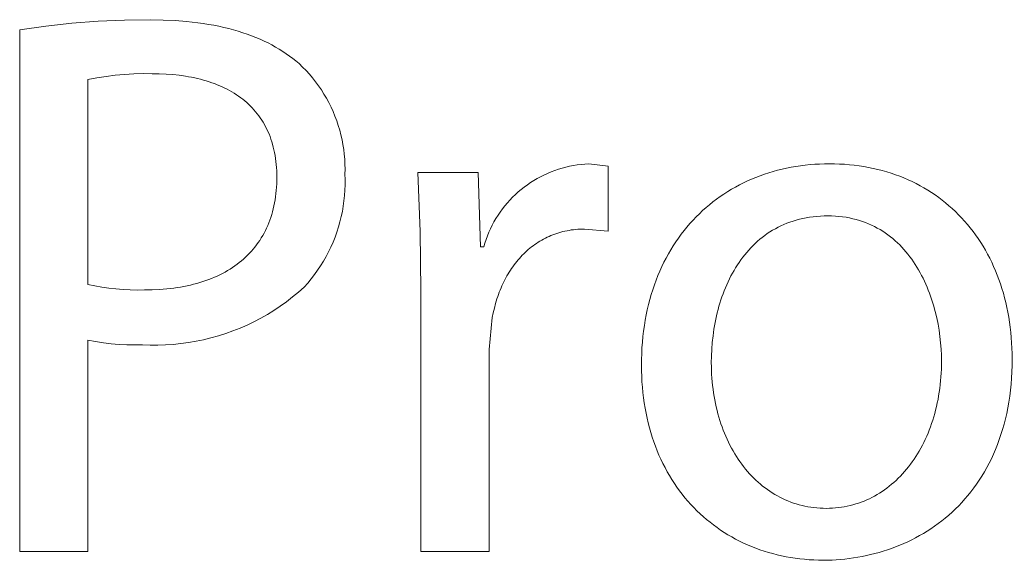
# Model space of a CAD drawing. Header units: millimetres. Extents: x 2840 to 6121, y 744 to 3036.
# Drawn here: x 5076.9 to 5118.49, y 798.66 to 821.33 of the extents above; entities that cross this region are included whole.
import ezdxf

# ---------------------------------------------------------------- set-up
doc = ezdxf.new("R2010")
doc.units = ezdxf.units.MM
doc.header["$MEASUREMENT"] = 0
doc.layers.add('Domyślny', color=7, linetype='Continuous', true_color=0x000000)

msp = doc.modelspace()

# ---------------------------------------------------------------- linework, layer by layer
at = {"layer": 'Domyślny', "color": 18, "lineweight": 15, "true_color": 0x000000}
for p, q in [((5076.896, 820.906), (5077.986, 821.064)), ((5077.986, 821.064), (5079.08, 821.186)), ((5079.08, 821.186), (5080.179, 821.272)), ((5080.179, 821.272), (5081.279, 821.32)), ((5081.279, 821.32), (5082.381, 821.332)), ((5082.381, 821.332), (5082.9, 821.324)), ((5082.9, 821.324), (5083.402, 821.301)), ((5083.402, 821.301), (5083.887, 821.263)), ((5083.887, 821.263), (5084.122, 821.238)), ((5084.122, 821.238), (5084.354, 821.21)), ((5084.354, 821.21), (5084.581, 821.178)), ((5084.581, 821.178), (5084.803, 821.142)), ((5084.803, 821.142), (5085.021, 821.103)), ((5085.021, 821.103), (5085.235, 821.06)), ((5085.235, 821.06), (5085.444, 821.013)), ((5085.444, 821.013), (5085.649, 820.963)), ((5076.896, 799.032), (5076.896, 820.906)), ((5085.649, 820.963), (5085.85, 820.91)), ((5085.85, 820.91), (5086.046, 820.853)), ((5086.046, 820.853), (5086.238, 820.792)), ((5086.238, 820.792), (5086.426, 820.729)), ((5086.426, 820.729), (5086.609, 820.662)), ((5086.609, 820.662), (5086.788, 820.591)), ((5086.788, 820.591), (5086.962, 820.517)), ((5086.962, 820.517), (5087.133, 820.44)), ((5087.133, 820.44), (5087.299, 820.36)), ((5087.299, 820.36), (5087.46, 820.277)), ((5087.46, 820.277), (5087.617, 820.19)), ((5087.617, 820.19), (5087.77, 820.1)), ((5087.77, 820.1), (5087.919, 820.007)), ((5087.919, 820.007), (5088.063, 819.911)), ((5088.063, 819.911), (5088.203, 819.812)), ((5088.203, 819.812), (5088.339, 819.71)), ((5088.339, 819.71), (5088.47, 819.605)), ((5088.47, 819.605), (5088.597, 819.497)), ((5088.597, 819.497), (5088.747, 819.353)), ((5088.747, 819.353), (5088.891, 819.205)), ((5080.512, 818.961), (5080.129, 818.902)), ((5080.897, 819.008), (5080.512, 818.961)), ((5081.283, 819.043), (5080.897, 819.008)), ((5081.67, 819.065), (5081.283, 819.043)), ((5082.058, 819.074), (5081.67, 819.065)), ((5082.446, 819.07), (5082.058, 819.074)), ((5082.738, 819.066), (5082.446, 819.07)), ((5083.023, 819.054), (5082.738, 819.066)), ((5083.302, 819.033), (5083.023, 819.054)), ((5083.574, 819.004), (5083.302, 819.033)), ((5083.839, 818.967), (5083.574, 819.004)), ((5083.969, 818.945), (5083.839, 818.967)), ((5084.097, 818.921), (5083.969, 818.945)), ((5088.891, 819.205), (5089.03, 819.052)), ((5089.03, 819.052), (5089.164, 818.894)), ((5080.129, 818.902), (5079.747, 818.83)), ((5079.747, 818.83), (5079.747, 810.231)), ((5084.223, 818.895), (5084.097, 818.921)), ((5084.347, 818.867), (5084.223, 818.895)), ((5084.469, 818.837), (5084.347, 818.867)), ((5084.59, 818.804), (5084.469, 818.837)), ((5084.708, 818.77), (5084.59, 818.804)), ((5084.825, 818.734), (5084.708, 818.77)), ((5084.939, 818.695), (5084.825, 818.734)), ((5085.052, 818.654), (5084.939, 818.695)), ((5085.162, 818.611), (5085.052, 818.654)), ((5085.271, 818.566), (5085.162, 818.611)), ((5085.377, 818.519), (5085.271, 818.566)), ((5085.481, 818.47), (5085.377, 818.519)), ((5089.164, 818.894), (5089.293, 818.732)), ((5089.293, 818.732), (5089.415, 818.565)), ((5089.415, 818.565), (5089.532, 818.394)), ((5085.584, 818.419), (5085.481, 818.47)), ((5085.684, 818.365), (5085.584, 818.419)), ((5085.781, 818.31), (5085.684, 818.365)), ((5085.877, 818.252), (5085.781, 818.31)), ((5085.971, 818.192), (5085.877, 818.252)), ((5086.062, 818.13), (5085.971, 818.192)), ((5086.151, 818.066), (5086.062, 818.13)), ((5089.532, 818.394), (5089.643, 818.22)), ((5089.643, 818.22), (5089.748, 818.041)), ((5086.237, 818), (5086.151, 818.066)), ((5086.322, 817.931), (5086.237, 818)), ((5086.404, 817.861), (5086.322, 817.931)), ((5086.484, 817.788), (5086.404, 817.861)), ((5086.561, 817.713), (5086.484, 817.788)), ((5086.636, 817.636), (5086.561, 817.713)), ((5089.748, 818.041), (5089.847, 817.859)), ((5089.847, 817.859), (5089.939, 817.674)), ((5086.708, 817.557), (5086.636, 817.636)), ((5086.778, 817.476), (5086.708, 817.557)), ((5086.846, 817.392), (5086.778, 817.476)), ((5086.911, 817.306), (5086.846, 817.392)), ((5086.974, 817.219), (5086.911, 817.306)), ((5089.939, 817.674), (5090.025, 817.486)), ((5090.025, 817.486), (5090.104, 817.295)), ((5090.104, 817.295), (5090.177, 817.101)), ((5087.034, 817.129), (5086.974, 817.219)), ((5087.091, 817.036), (5087.034, 817.129)), ((5087.146, 816.942), (5087.091, 817.036)), ((5087.198, 816.846), (5087.146, 816.942)), ((5087.248, 816.747), (5087.198, 816.846)), ((5090.177, 817.101), (5090.243, 816.905)), ((5090.243, 816.905), (5090.302, 816.706)), ((5087.295, 816.646), (5087.248, 816.747)), ((5087.34, 816.543), (5087.295, 816.646)), ((5087.381, 816.438), (5087.34, 816.543)), ((5087.42, 816.33), (5087.381, 816.438)), ((5090.302, 816.706), (5090.354, 816.506)), ((5090.354, 816.506), (5090.4, 816.304)), ((5087.456, 816.22), (5087.42, 816.33)), ((5087.49, 816.109), (5087.456, 816.22)), ((5087.52, 815.995), (5087.49, 816.109)), ((5090.4, 816.304), (5090.438, 816.101)), ((5090.438, 816.101), (5090.47, 815.896)), ((5087.548, 815.878), (5087.52, 815.995)), ((5087.573, 815.76), (5087.548, 815.878)), ((5087.596, 815.639), (5087.573, 815.76)), ((5087.615, 815.516), (5087.596, 815.639)), ((5090.47, 815.896), (5090.494, 815.691)), ((5090.494, 815.691), (5090.511, 815.485)), ((5087.631, 815.391), (5087.615, 815.516)), ((5087.645, 815.264), (5087.631, 815.391)), ((5087.655, 815.135), (5087.645, 815.264)), ((5090.511, 815.485), (5090.521, 815.278)), ((5090.521, 815.278), (5090.524, 815.071)), ((5099.778, 815.15), (5099.936, 815.186)), ((5099.936, 815.186), (5100.095, 815.217)), ((5100.095, 815.217), (5100.255, 815.242)), ((5100.255, 815.242), (5100.416, 815.262)), ((5100.416, 815.262), (5100.578, 815.277)), ((5100.578, 815.277), (5100.739, 815.286)), ((5100.739, 815.286), (5101.559, 815.187)), ((5101.559, 815.187), (5101.559, 812.467)), ((5109.228, 815.148), (5109.422, 815.181)), ((5109.422, 815.181), (5109.618, 815.211)), ((5109.618, 815.211), (5109.816, 815.235)), ((5109.816, 815.235), (5110.015, 815.256)), ((5110.015, 815.256), (5110.216, 815.272)), ((5110.216, 815.272), (5110.418, 815.283)), ((5110.418, 815.283), (5110.622, 815.29)), ((5110.622, 815.29), (5110.827, 815.292)), ((5110.827, 815.292), (5111.04, 815.29)), ((5111.04, 815.29), (5111.251, 815.283)), ((5111.251, 815.283), (5111.46, 815.271)), ((5111.46, 815.271), (5111.666, 815.254)), ((5111.666, 815.254), (5111.87, 815.232)), ((5111.87, 815.232), (5112.072, 815.206)), ((5112.072, 815.206), (5112.271, 815.175)), ((5087.663, 815.003), (5087.655, 815.135)), ((5087.667, 814.869), (5087.663, 815.003)), ((5087.669, 814.733), (5087.667, 814.869)), ((5090.524, 815.071), (5090.52, 814.864)), ((5090.52, 814.864), (5090.528, 814.639)), ((5093.678, 812.446), (5093.572, 814.925)), ((5093.572, 814.925), (5096.107, 814.925)), ((5096.107, 814.925), (5096.205, 811.811)), ((5098.719, 814.749), (5098.864, 814.822)), ((5098.864, 814.822), (5099.012, 814.889)), ((5099.012, 814.889), (5099.161, 814.952)), ((5099.161, 814.952), (5099.313, 815.009)), ((5099.313, 815.009), (5099.466, 815.061)), ((5099.466, 815.061), (5099.621, 815.108)), ((5099.621, 815.108), (5099.778, 815.15)), ((5107.744, 814.721), (5107.922, 814.789)), ((5107.922, 814.789), (5108.102, 814.853)), ((5108.102, 814.853), (5108.285, 814.913)), ((5108.285, 814.913), (5108.469, 814.969)), ((5108.469, 814.969), (5108.656, 815.02)), ((5108.656, 815.02), (5108.845, 815.067)), ((5108.845, 815.067), (5109.035, 815.109)), ((5109.035, 815.109), (5109.228, 815.148)), ((5112.271, 815.175), (5112.468, 815.14)), ((5112.468, 815.14), (5112.662, 815.1)), ((5112.662, 815.1), (5112.854, 815.056)), ((5112.854, 815.056), (5113.043, 815.007)), ((5113.043, 815.007), (5113.23, 814.954)), ((5113.23, 814.954), (5113.414, 814.896)), ((5113.414, 814.896), (5113.596, 814.834)), ((5113.596, 814.834), (5113.775, 814.768)), ((5113.775, 814.768), (5113.951, 814.697)), ((5087.655, 814.312), (5087.663, 814.45)), ((5087.663, 814.45), (5087.667, 814.59)), ((5087.667, 814.59), (5087.669, 814.733)), ((5090.528, 814.414), (5090.521, 814.189)), ((5090.528, 814.639), (5090.528, 814.414)), ((5098.036, 814.315), (5098.167, 814.411)), ((5098.167, 814.411), (5098.3, 814.503)), ((5098.3, 814.503), (5098.437, 814.59)), ((5098.437, 814.59), (5098.577, 814.672)), ((5098.577, 814.672), (5098.719, 814.749)), ((5106.888, 814.315), (5107.054, 814.405)), ((5107.054, 814.405), (5107.223, 814.49)), ((5107.223, 814.49), (5107.394, 814.571)), ((5107.394, 814.571), (5107.568, 814.648)), ((5107.568, 814.648), (5107.744, 814.721)), ((5113.951, 814.697), (5114.124, 814.623)), ((5114.124, 814.623), (5114.295, 814.544)), ((5114.295, 814.544), (5114.463, 814.461)), ((5114.463, 814.461), (5114.628, 814.374)), ((5114.628, 814.374), (5114.79, 814.282)), ((5087.614, 813.909), (5087.63, 814.041)), ((5087.63, 814.041), (5087.644, 814.176)), ((5087.644, 814.176), (5087.655, 814.312)), ((5090.505, 813.965), (5090.482, 813.741)), ((5090.521, 814.189), (5090.505, 813.965)), ((5097.549, 813.888), (5097.665, 814.001)), ((5097.665, 814.001), (5097.785, 814.11)), ((5097.785, 814.11), (5097.909, 814.215)), ((5097.909, 814.215), (5098.036, 814.315)), ((5106.249, 813.917), (5106.405, 814.022)), ((5106.405, 814.022), (5106.563, 814.124)), ((5106.563, 814.124), (5106.724, 814.222)), ((5106.724, 814.222), (5106.888, 814.315)), ((5114.79, 814.282), (5114.949, 814.187)), ((5114.949, 814.187), (5115.105, 814.088)), ((5115.105, 814.088), (5115.258, 813.985)), ((5115.258, 813.985), (5115.408, 813.878)), ((5087.517, 813.402), (5087.546, 813.525)), ((5087.546, 813.525), (5087.571, 813.651)), ((5087.571, 813.651), (5087.594, 813.779)), ((5087.594, 813.779), (5087.614, 813.909)), ((5090.451, 813.518), (5090.413, 813.297)), ((5090.482, 813.741), (5090.451, 813.518)), ((5097.124, 813.399), (5097.224, 813.527)), ((5097.224, 813.527), (5097.328, 813.651)), ((5097.328, 813.651), (5097.436, 813.772)), ((5097.436, 813.772), (5097.549, 813.888)), ((5105.655, 813.453), (5105.799, 813.575)), ((5105.799, 813.575), (5105.946, 813.693)), ((5105.946, 813.693), (5106.096, 813.807)), ((5106.096, 813.807), (5106.249, 813.917)), ((5115.408, 813.878), (5115.555, 813.767)), ((5115.555, 813.767), (5115.699, 813.653)), ((5115.699, 813.653), (5115.839, 813.534)), ((5115.839, 813.534), (5115.977, 813.412)), ((5087.414, 813.043), (5087.451, 813.16)), ((5087.451, 813.16), (5087.486, 813.28)), ((5087.486, 813.28), (5087.517, 813.402)), ((5090.413, 813.297), (5090.366, 813.077)), ((5096.851, 812.997), (5096.937, 813.134)), ((5096.937, 813.134), (5097.028, 813.268)), ((5097.028, 813.268), (5097.124, 813.399)), ((5105.241, 813.063), (5105.376, 813.197)), ((5105.376, 813.197), (5105.514, 813.327)), ((5105.514, 813.327), (5105.655, 813.453)), ((5110.603, 813.105), (5110.448, 813.098)), ((5110.762, 813.107), (5110.603, 813.105)), ((5110.921, 813.105), (5110.762, 813.107)), ((5111.076, 813.097), (5110.921, 813.105)), ((5115.977, 813.412), (5116.111, 813.286)), ((5116.111, 813.286), (5116.242, 813.157)), ((5116.242, 813.157), (5116.37, 813.024)), ((5087.237, 812.594), (5087.285, 812.703)), ((5087.285, 812.703), (5087.331, 812.814)), ((5087.331, 812.814), (5087.374, 812.927)), ((5087.374, 812.927), (5087.414, 813.043)), ((5090.313, 812.858), (5090.251, 812.642)), ((5090.366, 813.077), (5090.313, 812.858)), ((5096.62, 812.569), (5096.692, 812.715)), ((5096.692, 812.715), (5096.769, 812.857)), ((5096.769, 812.857), (5096.851, 812.997)), ((5104.857, 812.639), (5104.982, 812.784)), ((5104.982, 812.784), (5105.11, 812.926)), ((5105.11, 812.926), (5105.241, 813.063)), ((5108.798, 812.69), (5108.678, 812.631)), ((5108.92, 812.745), (5108.798, 812.69)), ((5109.045, 812.797), (5108.92, 812.745)), ((5109.173, 812.845), (5109.045, 812.797)), ((5109.304, 812.889), (5109.173, 812.845)), ((5109.437, 812.929), (5109.304, 812.889)), ((5109.573, 812.966), (5109.437, 812.929)), ((5109.712, 812.998), (5109.573, 812.966)), ((5109.854, 813.027), (5109.712, 812.998)), ((5109.998, 813.051), (5109.854, 813.027)), ((5110.145, 813.071), (5109.998, 813.051)), ((5110.295, 813.087), (5110.145, 813.071)), ((5110.448, 813.098), (5110.295, 813.087)), ((5111.229, 813.085), (5111.076, 813.097)), ((5111.379, 813.068), (5111.229, 813.085)), ((5111.526, 813.047), (5111.379, 813.068)), ((5111.67, 813.021), (5111.526, 813.047)), ((5111.81, 812.99), (5111.67, 813.021)), ((5111.948, 812.955), (5111.81, 812.99)), ((5112.083, 812.916), (5111.948, 812.955)), ((5112.216, 812.873), (5112.083, 812.916)), ((5112.345, 812.826), (5112.216, 812.873)), ((5112.471, 812.775), (5112.345, 812.826)), ((5112.595, 812.72), (5112.471, 812.775)), ((5112.716, 812.661), (5112.595, 812.72)), ((5116.37, 813.024), (5116.494, 812.887)), ((5116.494, 812.887), (5116.615, 812.747)), ((5116.615, 812.747), (5116.732, 812.603)), ((5087.015, 812.18), (5087.075, 812.28)), ((5087.075, 812.28), (5087.131, 812.382)), ((5087.131, 812.382), (5087.186, 812.487)), ((5087.186, 812.487), (5087.237, 812.594)), ((5090.183, 812.428), (5090.106, 812.216)), ((5090.251, 812.642), (5090.183, 812.428)), ((5093.703, 809.965), (5093.678, 812.446)), ((5096.434, 812.12), (5096.491, 812.272)), ((5096.491, 812.272), (5096.553, 812.422)), ((5096.553, 812.422), (5096.62, 812.569)), ((5099.158, 812.281), (5099.079, 812.247)), ((5099.239, 812.313), (5099.158, 812.281)), ((5099.32, 812.344), (5099.239, 812.313)), ((5099.403, 812.372), (5099.32, 812.344)), ((5099.487, 812.399), (5099.403, 812.372)), ((5099.571, 812.423), (5099.487, 812.399)), ((5099.657, 812.446), (5099.571, 812.423)), ((5099.744, 812.466), (5099.657, 812.446)), ((5099.831, 812.484), (5099.744, 812.466)), ((5099.92, 812.5), (5099.831, 812.484)), ((5100.009, 812.515), (5099.92, 812.5)), ((5100.099, 812.527), (5100.009, 812.515)), ((5100.191, 812.536), (5100.099, 812.527)), ((5100.283, 812.544), (5100.191, 812.536)), ((5100.376, 812.55), (5100.283, 812.544)), ((5100.47, 812.553), (5100.376, 812.55)), ((5100.565, 812.554), (5100.47, 812.553)), ((5101.559, 812.467), (5100.565, 812.554)), ((5104.503, 812.179), (5104.617, 812.336)), ((5104.617, 812.336), (5104.735, 812.489)), ((5104.735, 812.489), (5104.857, 812.639)), ((5108.119, 812.285), (5108.015, 812.206)), ((5108.225, 812.361), (5108.119, 812.285)), ((5108.334, 812.433), (5108.225, 812.361)), ((5108.446, 812.502), (5108.334, 812.433)), ((5108.561, 812.568), (5108.446, 812.502)), ((5108.678, 812.631), (5108.561, 812.568)), ((5112.834, 812.598), (5112.716, 812.661)), ((5112.949, 812.532), (5112.834, 812.598)), ((5113.061, 812.463), (5112.949, 812.532)), ((5113.171, 812.39), (5113.061, 812.463)), ((5113.278, 812.314), (5113.171, 812.39)), ((5113.382, 812.234), (5113.278, 812.314)), ((5116.732, 812.603), (5116.846, 812.456)), ((5116.846, 812.456), (5116.957, 812.306)), ((5116.957, 812.306), (5117.064, 812.152)), ((5086.75, 811.8), (5086.82, 811.892)), ((5086.82, 811.892), (5086.888, 811.985)), ((5086.888, 811.985), (5086.953, 812.081)), ((5086.953, 812.081), (5087.015, 812.18)), ((5090.023, 812.007), (5089.933, 811.801)), ((5090.106, 812.216), (5090.023, 812.007)), ((5096.336, 811.811), (5096.383, 811.967)), ((5096.383, 811.967), (5096.434, 812.12)), ((5098.411, 811.855), (5098.342, 811.803)), ((5098.481, 811.906), (5098.411, 811.855)), ((5098.551, 811.955), (5098.481, 811.906)), ((5098.624, 812.002), (5098.551, 811.955)), ((5098.697, 812.047), (5098.624, 812.002)), ((5098.771, 812.091), (5098.697, 812.047)), ((5098.846, 812.133), (5098.771, 812.091)), ((5098.923, 812.173), (5098.846, 812.133)), ((5099, 812.211), (5098.923, 812.173)), ((5099.079, 812.247), (5099, 812.211)), ((5104.181, 811.686), (5104.284, 811.854)), ((5104.284, 811.854), (5104.392, 812.019)), ((5104.392, 812.019), (5104.503, 812.179)), ((5107.625, 811.862), (5107.534, 811.769)), ((5107.718, 811.952), (5107.625, 811.862)), ((5107.815, 812.04), (5107.718, 811.952)), ((5107.913, 812.125), (5107.815, 812.04)), ((5108.015, 812.206), (5107.913, 812.125)), ((5113.484, 812.152), (5113.382, 812.234)), ((5113.582, 812.066), (5113.484, 812.152)), ((5113.678, 811.978), (5113.582, 812.066)), ((5113.772, 811.887), (5113.678, 811.978)), ((5113.863, 811.793), (5113.772, 811.887)), ((5117.064, 812.152), (5117.167, 811.995)), ((5117.167, 811.995), (5117.267, 811.835)), ((5086.359, 811.375), (5086.442, 811.455)), ((5086.442, 811.455), (5086.523, 811.538)), ((5086.523, 811.538), (5086.601, 811.623)), ((5086.601, 811.623), (5086.677, 811.71)), ((5086.677, 811.71), (5086.75, 811.8)), ((5089.835, 811.598), (5089.73, 811.399)), ((5089.933, 811.801), (5089.835, 811.598)), ((5096.205, 811.811), (5096.336, 811.811)), ((5097.955, 811.454), (5097.894, 811.39)), ((5098.016, 811.516), (5097.955, 811.454)), ((5098.079, 811.577), (5098.016, 811.516)), ((5098.143, 811.636), (5098.079, 811.577)), ((5098.208, 811.693), (5098.143, 811.636)), ((5098.275, 811.749), (5098.208, 811.693)), ((5098.342, 811.803), (5098.275, 811.749)), ((5103.984, 811.339), (5104.081, 811.514)), ((5104.081, 811.514), (5104.181, 811.686)), ((5107.276, 811.474), (5107.196, 811.37)), ((5107.36, 811.575), (5107.276, 811.474)), ((5107.446, 811.673), (5107.36, 811.575)), ((5107.534, 811.769), (5107.446, 811.673)), ((5113.951, 811.696), (5113.863, 811.793)), ((5114.037, 811.597), (5113.951, 811.696)), ((5114.12, 811.495), (5114.037, 811.597)), ((5114.2, 811.392), (5114.12, 811.495)), ((5117.267, 811.835), (5117.364, 811.671)), ((5117.364, 811.671), (5117.456, 811.504)), ((5117.456, 811.504), (5117.545, 811.334)), ((5085.904, 811.005), (5086, 811.075)), ((5086, 811.075), (5086.093, 811.146)), ((5086.093, 811.146), (5086.184, 811.22)), ((5086.184, 811.22), (5086.273, 811.296)), ((5086.273, 811.296), (5086.359, 811.375)), ((5089.619, 811.204), (5089.501, 811.012)), ((5089.73, 811.399), (5089.619, 811.204)), ((5097.611, 811.048), (5097.558, 810.975)), ((5097.665, 811.119), (5097.611, 811.048)), ((5097.72, 811.189), (5097.665, 811.119)), ((5097.777, 811.258), (5097.72, 811.189)), ((5097.835, 811.325), (5097.777, 811.258)), ((5097.894, 811.39), (5097.835, 811.325)), ((5103.804, 810.977), (5103.892, 811.16)), ((5103.892, 811.16), (5103.984, 811.339)), ((5106.968, 811.047), (5106.897, 810.934)), ((5107.042, 811.157), (5106.968, 811.047)), ((5107.117, 811.265), (5107.042, 811.157)), ((5107.196, 811.37), (5107.117, 811.265)), ((5114.278, 811.285), (5114.2, 811.392)), ((5114.353, 811.177), (5114.278, 811.285)), ((5114.426, 811.067), (5114.353, 811.177)), ((5114.496, 810.954), (5114.426, 811.067)), ((5117.545, 811.334), (5117.63, 811.161)), ((5117.63, 811.161), (5117.711, 810.985)), ((5085.164, 810.583), (5085.276, 810.636)), ((5085.276, 810.636), (5085.387, 810.692)), ((5085.387, 810.692), (5085.495, 810.75)), ((5085.495, 810.75), (5085.601, 810.811)), ((5085.601, 810.811), (5085.704, 810.873)), ((5085.704, 810.873), (5085.805, 810.938)), ((5085.805, 810.938), (5085.904, 811.005)), ((5089.246, 810.642), (5089.108, 810.464)), ((5089.377, 810.825), (5089.246, 810.642)), ((5089.501, 811.012), (5089.377, 810.825)), ((5097.359, 810.669), (5097.312, 810.589)), ((5097.407, 810.748), (5097.359, 810.669)), ((5097.456, 810.825), (5097.407, 810.748)), ((5097.506, 810.901), (5097.456, 810.825)), ((5097.558, 810.975), (5097.506, 810.901)), ((5103.639, 810.6), (5103.719, 810.79)), ((5103.719, 810.79), (5103.804, 810.977)), ((5106.763, 810.704), (5106.7, 810.585)), ((5106.829, 810.82), (5106.763, 810.704)), ((5106.897, 810.934), (5106.829, 810.82)), ((5114.564, 810.84), (5114.496, 810.954)), ((5114.63, 810.724), (5114.564, 810.84)), ((5114.693, 810.606), (5114.63, 810.724)), ((5114.753, 810.487), (5114.693, 810.606)), ((5117.711, 810.985), (5117.789, 810.806)), ((5117.789, 810.806), (5117.862, 810.624)), ((5117.862, 810.624), (5117.932, 810.439)), ((5079.747, 810.231), (5080.039, 810.169)), ((5083.909, 810.176), (5084.044, 810.206)), ((5084.044, 810.206), (5084.177, 810.239)), ((5084.177, 810.239), (5084.309, 810.274)), ((5084.309, 810.274), (5084.438, 810.311)), ((5084.438, 810.311), (5084.564, 810.35)), ((5084.564, 810.35), (5084.689, 810.392)), ((5084.689, 810.392), (5084.811, 810.436)), ((5084.811, 810.436), (5084.931, 810.483)), ((5084.931, 810.483), (5085.048, 810.532)), ((5085.048, 810.532), (5085.164, 810.583)), ((5088.965, 810.29), (5088.816, 810.122)), ((5089.108, 810.464), (5088.965, 810.29)), ((5097.14, 810.257), (5097.101, 810.17)), ((5097.181, 810.342), (5097.14, 810.257)), ((5097.224, 810.426), (5097.181, 810.342)), ((5097.267, 810.508), (5097.224, 810.426)), ((5097.312, 810.589), (5097.267, 810.508)), ((5103.423, 810.008), (5103.491, 810.209)), ((5103.491, 810.209), (5103.563, 810.406)), ((5103.563, 810.406), (5103.639, 810.6)), ((5106.524, 810.22), (5106.471, 810.095)), ((5106.58, 810.343), (5106.524, 810.22)), ((5106.639, 810.465), (5106.58, 810.343)), ((5106.7, 810.585), (5106.639, 810.465)), ((5114.811, 810.366), (5114.753, 810.487)), ((5114.867, 810.244), (5114.811, 810.366)), ((5114.92, 810.121), (5114.867, 810.244)), ((5117.932, 810.439), (5117.998, 810.251)), ((5117.998, 810.251), (5118.06, 810.06)), ((5080.039, 810.169), (5080.333, 810.116)), ((5080.333, 810.116), (5080.629, 810.073)), ((5080.629, 810.073), (5080.925, 810.04)), ((5080.925, 810.04), (5081.223, 810.016)), ((5081.223, 810.016), (5081.521, 810.001)), ((5081.521, 810.001), (5081.82, 809.997)), ((5081.82, 809.997), (5082.118, 810.002)), ((5082.118, 810.002), (5082.437, 810.007)), ((5082.437, 810.007), (5082.748, 810.021)), ((5082.748, 810.021), (5083.051, 810.046)), ((5083.051, 810.046), (5083.199, 810.062)), ((5083.199, 810.062), (5083.345, 810.08)), ((5083.345, 810.08), (5083.489, 810.1)), ((5083.489, 810.1), (5083.631, 810.123)), ((5083.631, 810.123), (5083.771, 810.149)), ((5083.771, 810.149), (5083.909, 810.176)), ((5088.576, 809.909), (5088.328, 809.704)), ((5088.816, 810.122), (5088.576, 809.909)), ((5093.703, 799.028), (5093.703, 809.965)), ((5096.956, 809.812), (5096.924, 809.72)), ((5096.99, 809.904), (5096.956, 809.812)), ((5097.026, 809.994), (5096.99, 809.904)), ((5097.063, 810.083), (5097.026, 809.994)), ((5097.101, 810.17), (5097.063, 810.083)), ((5103.3, 809.596), (5103.36, 809.804)), ((5103.36, 809.804), (5103.423, 810.008)), ((5106.371, 809.84), (5106.324, 809.71)), ((5106.419, 809.968), (5106.371, 809.84)), ((5106.471, 810.095), (5106.419, 809.968)), ((5114.971, 809.996), (5114.92, 810.121)), ((5115.019, 809.87), (5114.971, 809.996)), ((5115.066, 809.743), (5115.019, 809.87)), ((5118.06, 810.06), (5118.117, 809.866)), ((5118.117, 809.866), (5118.171, 809.669)), ((5088.074, 809.508), (5087.812, 809.321)), ((5088.328, 809.704), (5088.074, 809.508)), ((5096.835, 809.436), (5096.783, 809.241)), ((5096.893, 809.626), (5096.835, 809.436)), ((5096.924, 809.72), (5096.893, 809.626)), ((5103.195, 809.17), (5103.246, 809.385)), ((5103.246, 809.385), (5103.3, 809.596)), ((5106.238, 809.447), (5106.199, 809.314)), ((5106.28, 809.579), (5106.238, 809.447)), ((5106.324, 809.71), (5106.28, 809.579)), ((5115.109, 809.615), (5115.066, 809.743)), ((5115.151, 809.487), (5115.109, 809.615)), ((5115.19, 809.357), (5115.151, 809.487)), ((5115.262, 809.097), (5115.19, 809.357)), ((5118.171, 809.669), (5118.221, 809.47)), ((5118.221, 809.47), (5118.266, 809.268)), ((5087.271, 808.974), (5086.992, 808.815)), ((5087.545, 809.143), (5087.271, 808.974)), ((5087.812, 809.321), (5087.545, 809.143)), ((5096.737, 809.042), (5096.697, 808.839)), ((5096.783, 809.241), (5096.737, 809.042)), ((5103.108, 808.73), (5103.149, 808.951)), ((5103.149, 808.951), (5103.195, 809.17)), ((5106.127, 809.045), (5106.094, 808.908)), ((5106.162, 809.18), (5106.127, 809.045)), ((5106.199, 809.314), (5106.162, 809.18)), ((5115.325, 808.835), (5115.262, 809.097)), ((5118.266, 809.268), (5118.308, 809.064)), ((5118.308, 809.064), (5118.345, 808.856)), ((5086.418, 808.527), (5086.124, 808.398)), ((5086.707, 808.666), (5086.418, 808.527)), ((5086.992, 808.815), (5086.707, 808.666)), ((5096.697, 808.839), (5096.566, 807.495)), ((5103.071, 808.505), (5103.108, 808.73)), ((5106.037, 808.633), (5105.988, 808.355)), ((5106.094, 808.908), (5106.037, 808.633)), ((5115.379, 808.571), (5115.325, 808.835)), ((5115.424, 808.307), (5115.379, 808.571)), ((5118.345, 808.856), (5118.378, 808.646)), ((5118.378, 808.646), (5118.406, 808.434)), ((5085.523, 808.171), (5085.217, 808.073)), ((5085.825, 808.279), (5085.523, 808.171)), ((5086.124, 808.398), (5085.825, 808.279)), ((5103.012, 808.044), (5103.04, 808.276)), ((5103.04, 808.276), (5103.071, 808.505)), ((5105.988, 808.355), (5105.948, 808.075)), ((5115.461, 808.044), (5115.424, 808.307)), ((5118.406, 808.434), (5118.431, 808.219)), ((5118.431, 808.219), (5118.451, 808.002)), ((5080.071, 807.832), (5079.747, 807.893)), ((5079.747, 807.893), (5079.747, 799.032)), ((5080.397, 807.782), (5080.071, 807.832)), ((5080.725, 807.743), (5080.397, 807.782)), ((5081.053, 807.715), (5080.725, 807.743)), ((5081.382, 807.698), (5081.053, 807.715)), ((5081.712, 807.692), (5081.382, 807.698)), ((5082.042, 807.697), (5081.712, 807.692)), ((5082.363, 807.684), (5082.042, 807.697)), ((5083.005, 807.693), (5082.684, 807.683)), ((5083.326, 807.714), (5083.005, 807.693)), ((5083.646, 807.747), (5083.326, 807.714)), ((5083.964, 807.79), (5083.646, 807.747)), ((5084.281, 807.844), (5083.964, 807.79)), ((5084.595, 807.91), (5084.281, 807.844)), ((5084.907, 807.986), (5084.595, 807.91)), ((5085.217, 808.073), (5084.907, 807.986)), ((5102.972, 807.571), (5102.99, 807.809)), ((5102.99, 807.809), (5103.012, 808.044)), ((5105.917, 807.794), (5105.895, 807.511)), ((5105.948, 808.075), (5105.917, 807.794)), ((5115.49, 807.782), (5115.461, 808.044)), ((5115.51, 807.522), (5115.49, 807.782)), ((5118.451, 808.002), (5118.466, 807.782)), ((5118.466, 807.782), (5118.477, 807.56)), ((5082.684, 807.683), (5082.363, 807.684)), ((5096.566, 807.495), (5096.566, 799.028)), ((5102.952, 807.084), (5102.96, 807.329)), ((5102.96, 807.329), (5102.972, 807.571)), ((5105.895, 807.511), (5105.882, 807.228)), ((5115.522, 807.264), (5115.51, 807.522)), ((5118.477, 807.56), (5118.484, 807.335)), ((5118.484, 807.335), (5118.486, 807.109)), ((5102.95, 806.836), (5102.952, 807.084)), ((5105.882, 807.228), (5105.878, 806.945)), ((5105.878, 806.945), (5105.879, 806.783)), ((5115.526, 807.01), (5115.522, 807.264)), ((5115.524, 806.843), (5115.526, 807.01)), ((5118.486, 807.109), (5118.484, 806.836)), ((5102.952, 806.602), (5102.95, 806.836)), ((5102.959, 806.371), (5102.952, 806.602)), ((5105.879, 806.783), (5105.884, 806.622)), ((5105.884, 806.622), (5105.891, 806.462)), ((5105.891, 806.462), (5105.901, 806.304)), ((5115.502, 806.35), (5115.512, 806.513)), ((5115.512, 806.513), (5115.52, 806.677)), ((5115.52, 806.677), (5115.524, 806.843)), ((5118.475, 806.567), (5118.46, 806.304)), ((5118.484, 806.836), (5118.475, 806.567)), ((5102.971, 806.143), (5102.959, 806.371)), ((5102.988, 805.917), (5102.971, 806.143)), ((5105.901, 806.304), (5105.914, 806.147)), ((5105.914, 806.147), (5105.93, 805.991)), ((5115.453, 805.872), (5115.472, 806.03)), ((5115.472, 806.03), (5115.488, 806.189)), ((5115.488, 806.189), (5115.502, 806.35)), ((5118.44, 806.045), (5118.414, 805.791)), ((5118.46, 806.304), (5118.44, 806.045)), ((5103.009, 805.695), (5102.988, 805.917)), ((5103.035, 805.475), (5103.009, 805.695)), ((5105.93, 805.991), (5105.948, 805.837)), ((5105.948, 805.837), (5105.969, 805.685)), ((5105.969, 805.685), (5105.993, 805.534)), ((5115.406, 805.562), (5115.431, 805.716)), ((5115.431, 805.716), (5115.453, 805.872)), ((5118.414, 805.791), (5118.383, 805.542)), ((5103.066, 805.258), (5103.035, 805.475)), ((5103.1, 805.045), (5103.066, 805.258)), ((5105.993, 805.534), (5106.02, 805.385)), ((5106.02, 805.385), (5106.049, 805.237)), ((5106.049, 805.237), (5106.081, 805.091)), ((5115.316, 805.11), (5115.349, 805.259)), ((5115.349, 805.259), (5115.379, 805.409)), ((5115.379, 805.409), (5115.406, 805.562)), ((5118.346, 805.298), (5118.304, 805.058)), ((5118.383, 805.542), (5118.346, 805.298)), ((5103.14, 804.834), (5103.1, 805.045)), ((5103.183, 804.626), (5103.14, 804.834)), ((5106.081, 805.091), (5106.116, 804.947)), ((5106.116, 804.947), (5106.153, 804.804)), ((5106.153, 804.804), (5106.192, 804.664)), ((5115.201, 804.675), (5115.242, 804.818)), ((5115.242, 804.818), (5115.28, 804.963)), ((5115.28, 804.963), (5115.316, 805.11)), ((5118.257, 804.823), (5118.204, 804.593)), ((5118.304, 805.058), (5118.257, 804.823)), ((5103.231, 804.421), (5103.183, 804.626)), ((5103.284, 804.219), (5103.231, 804.421)), ((5106.192, 804.664), (5106.234, 804.525)), ((5106.234, 804.525), (5106.279, 804.388)), ((5106.279, 804.388), (5106.326, 804.253)), ((5115.064, 804.258), (5115.112, 804.395)), ((5115.112, 804.395), (5115.158, 804.534)), ((5115.158, 804.534), (5115.201, 804.675)), ((5118.147, 804.367), (5118.085, 804.146)), ((5118.204, 804.593), (5118.147, 804.367)), ((5103.34, 804.02), (5103.284, 804.219)), ((5103.401, 803.825), (5103.34, 804.02)), ((5106.326, 804.253), (5106.376, 804.12)), ((5106.376, 804.12), (5106.428, 803.989)), ((5106.428, 803.989), (5106.482, 803.86)), ((5114.904, 803.86), (5114.96, 803.991)), ((5114.96, 803.991), (5115.013, 804.123)), ((5115.013, 804.123), (5115.064, 804.258)), ((5118.085, 804.146), (5118.018, 803.93)), ((5103.466, 803.632), (5103.401, 803.825)), ((5103.534, 803.443), (5103.466, 803.632)), ((5106.482, 803.86), (5106.539, 803.733)), ((5106.539, 803.733), (5106.598, 803.608)), ((5106.598, 803.608), (5106.659, 803.485)), ((5114.724, 803.482), (5114.786, 803.606)), ((5114.786, 803.606), (5114.846, 803.732)), ((5114.846, 803.732), (5114.904, 803.86)), ((5117.947, 803.719), (5117.87, 803.512)), ((5118.018, 803.93), (5117.947, 803.719)), ((5103.607, 803.257), (5103.534, 803.443)), ((5103.684, 803.074), (5103.607, 803.257)), ((5106.659, 803.485), (5106.723, 803.365)), ((5106.723, 803.365), (5106.789, 803.247)), ((5106.789, 803.247), (5106.857, 803.131)), ((5106.857, 803.131), (5106.927, 803.018)), ((5114.451, 803.011), (5114.522, 803.125)), ((5114.522, 803.125), (5114.591, 803.242)), ((5114.591, 803.242), (5114.659, 803.361)), ((5114.659, 803.361), (5114.724, 803.482)), ((5117.79, 803.309), (5117.705, 803.111)), ((5117.87, 803.512), (5117.79, 803.309)), ((5103.765, 802.894), (5103.684, 803.074)), ((5103.849, 802.718), (5103.765, 802.894)), ((5103.938, 802.545), (5103.849, 802.718)), ((5106.927, 803.018), (5107, 802.907)), ((5107, 802.907), (5107.074, 802.798)), ((5107.074, 802.798), (5107.151, 802.692)), ((5114.223, 802.684), (5114.301, 802.79)), ((5114.301, 802.79), (5114.377, 802.9)), ((5114.377, 802.9), (5114.451, 803.011)), ((5117.522, 802.729), (5117.424, 802.545)), ((5117.615, 802.918), (5117.522, 802.729)), ((5117.705, 803.111), (5117.615, 802.918)), ((5104.03, 802.375), (5103.938, 802.545)), ((5104.125, 802.209), (5104.03, 802.375)), ((5107.151, 802.692), (5107.23, 802.588)), ((5107.23, 802.588), (5107.311, 802.487)), ((5107.311, 802.487), (5107.394, 802.388)), ((5107.394, 802.388), (5107.479, 802.292)), ((5107.479, 802.292), (5107.566, 802.199)), ((5113.892, 802.284), (5113.978, 802.38)), ((5113.978, 802.38), (5114.061, 802.479)), ((5114.061, 802.479), (5114.143, 802.58)), ((5114.143, 802.58), (5114.223, 802.684)), ((5117.323, 802.365), (5117.217, 802.19)), ((5117.424, 802.545), (5117.323, 802.365)), ((5104.225, 802.046), (5104.125, 802.209)), ((5104.328, 801.886), (5104.225, 802.046)), ((5104.434, 801.73), (5104.328, 801.886)), ((5107.566, 802.199), (5107.655, 802.109)), ((5107.655, 802.109), (5107.746, 802.021)), ((5107.746, 802.021), (5107.838, 801.936)), ((5107.838, 801.936), (5107.933, 801.854)), ((5113.434, 801.846), (5113.529, 801.927)), ((5113.529, 801.927), (5113.623, 802.012)), ((5113.623, 802.012), (5113.714, 802.1)), ((5113.714, 802.1), (5113.804, 802.191)), ((5113.804, 802.191), (5113.892, 802.284)), ((5117.108, 802.019), (5116.995, 801.853)), ((5117.217, 802.19), (5117.108, 802.019)), ((5104.544, 801.578), (5104.434, 801.73)), ((5104.658, 801.429), (5104.544, 801.578)), ((5107.933, 801.854), (5108.029, 801.774)), ((5108.029, 801.774), (5108.128, 801.698)), ((5108.128, 801.698), (5108.228, 801.624)), ((5108.228, 801.624), (5108.33, 801.554)), ((5108.33, 801.554), (5108.433, 801.487)), ((5108.433, 801.487), (5108.539, 801.422)), ((5112.828, 801.416), (5112.933, 801.48)), ((5112.933, 801.48), (5113.036, 801.547)), ((5113.036, 801.547), (5113.138, 801.617)), ((5113.138, 801.617), (5113.239, 801.69)), ((5113.239, 801.69), (5113.337, 801.766)), ((5113.337, 801.766), (5113.434, 801.846)), ((5116.758, 801.534), (5116.635, 801.381)), ((5116.878, 801.691), (5116.758, 801.534)), ((5116.995, 801.853), (5116.878, 801.691)), ((5104.774, 801.283), (5104.658, 801.429)), ((5104.895, 801.141), (5104.774, 801.283)), ((5105.018, 801.003), (5104.895, 801.141)), ((5108.539, 801.422), (5108.646, 801.361)), ((5108.646, 801.361), (5108.754, 801.303)), ((5108.754, 801.303), (5108.864, 801.248)), ((5108.864, 801.248), (5108.976, 801.196)), ((5108.976, 801.196), (5109.09, 801.148)), ((5109.09, 801.148), (5109.205, 801.103)), ((5109.205, 801.103), (5109.321, 801.061)), ((5109.321, 801.061), (5109.439, 801.023)), ((5111.932, 801.021), (5112.049, 801.059)), ((5112.049, 801.059), (5112.164, 801.1)), ((5112.164, 801.1), (5112.279, 801.144)), ((5112.279, 801.144), (5112.391, 801.192)), ((5112.391, 801.192), (5112.503, 801.243)), ((5112.503, 801.243), (5112.612, 801.298)), ((5112.612, 801.298), (5112.721, 801.355)), ((5112.721, 801.355), (5112.828, 801.416)), ((5116.378, 801.088), (5116.245, 800.948)), ((5116.508, 801.232), (5116.378, 801.088)), ((5116.635, 801.381), (5116.508, 801.232)), ((5105.145, 800.869), (5105.018, 801.003)), ((5105.274, 800.738), (5105.145, 800.869)), ((5105.407, 800.61), (5105.274, 800.738)), ((5109.439, 801.023), (5109.559, 800.988)), ((5109.559, 800.988), (5109.68, 800.957)), ((5109.68, 800.957), (5109.802, 800.929)), ((5109.802, 800.929), (5109.926, 800.905)), ((5109.926, 800.905), (5110.051, 800.885)), ((5110.051, 800.885), (5110.178, 800.868)), ((5110.178, 800.868), (5110.305, 800.854)), ((5110.305, 800.854), (5110.434, 800.845)), ((5110.434, 800.845), (5110.565, 800.839)), ((5110.565, 800.839), (5110.696, 800.837)), ((5110.696, 800.837), (5110.825, 800.839)), ((5110.825, 800.839), (5110.952, 800.845)), ((5110.952, 800.845), (5111.079, 800.854)), ((5111.079, 800.854), (5111.204, 800.867)), ((5111.204, 800.867), (5111.329, 800.884)), ((5111.329, 800.884), (5111.452, 800.904)), ((5111.452, 800.904), (5111.574, 800.928)), ((5111.574, 800.928), (5111.694, 800.955)), ((5111.694, 800.955), (5111.814, 800.986)), ((5111.814, 800.986), (5111.932, 801.021)), ((5115.969, 800.682), (5115.828, 800.555)), ((5116.108, 800.813), (5115.969, 800.682)), ((5116.245, 800.948), (5116.108, 800.813)), ((5105.543, 800.487), (5105.407, 800.61)), ((5105.682, 800.367), (5105.543, 800.487)), ((5105.824, 800.251), (5105.682, 800.367)), ((5105.969, 800.139), (5105.824, 800.251)), ((5115.536, 800.314), (5115.386, 800.2)), ((5115.683, 800.432), (5115.536, 800.314)), ((5115.828, 800.555), (5115.683, 800.432)), ((5106.116, 800.031), (5105.969, 800.139)), ((5106.266, 799.926), (5106.116, 800.031)), ((5106.42, 799.826), (5106.266, 799.926)), ((5106.575, 799.729), (5106.42, 799.826)), ((5114.923, 799.883), (5114.764, 799.785)), ((5115.08, 799.984), (5114.923, 799.883)), ((5115.234, 800.09), (5115.08, 799.984)), ((5115.386, 800.2), (5115.234, 800.09)), ((5106.734, 799.637), (5106.575, 799.729)), ((5106.895, 799.548), (5106.734, 799.637)), ((5107.058, 799.464), (5106.895, 799.548)), ((5107.224, 799.383), (5107.058, 799.464)), ((5107.393, 799.307), (5107.224, 799.383)), ((5114.11, 799.438), (5113.942, 799.361)), ((5114.276, 799.519), (5114.11, 799.438)), ((5114.441, 799.603), (5114.276, 799.519)), ((5114.604, 799.692), (5114.441, 799.603)), ((5114.764, 799.785), (5114.604, 799.692)), ((5079.747, 799.032), (5076.896, 799.032)), ((5096.566, 799.028), (5093.703, 799.028)), ((5107.564, 799.235), (5107.393, 799.307)), ((5107.737, 799.167), (5107.564, 799.235)), ((5107.912, 799.103), (5107.737, 799.167)), ((5108.09, 799.043), (5107.912, 799.103)), ((5108.27, 798.987), (5108.09, 799.043)), ((5108.452, 798.936), (5108.27, 798.987)), ((5112.907, 798.987), (5112.73, 798.939)), ((5113.082, 799.039), (5112.907, 798.987)), ((5113.257, 799.096), (5113.082, 799.039)), ((5113.43, 799.156), (5113.257, 799.096)), ((5113.602, 799.22), (5113.43, 799.156)), ((5113.773, 799.289), (5113.602, 799.22)), ((5113.942, 799.361), (5113.773, 799.289)), ((5108.635, 798.889), (5108.452, 798.936)), ((5108.821, 798.847), (5108.635, 798.889)), ((5109.009, 798.808), (5108.821, 798.847)), ((5109.199, 798.775), (5109.009, 798.808)), ((5109.391, 798.745), (5109.199, 798.775)), ((5109.584, 798.72), (5109.391, 798.745)), ((5109.779, 798.7), (5109.584, 798.72)), ((5109.976, 798.684), (5109.779, 798.7)), ((5110.174, 798.672), (5109.976, 798.684)), ((5110.375, 798.665), (5110.174, 798.672)), ((5110.576, 798.663), (5110.375, 798.665)), ((5110.756, 798.665), (5110.576, 798.663)), ((5110.936, 798.67), (5110.756, 798.665)), ((5111.117, 798.68), (5110.936, 798.67)), ((5111.297, 798.693), (5111.117, 798.68)), ((5111.477, 798.71), (5111.297, 798.693)), ((5111.657, 798.731), (5111.477, 798.71)), ((5111.837, 798.756), (5111.657, 798.731)), ((5112.017, 798.785), (5111.837, 798.756)), ((5112.196, 798.817), (5112.017, 798.785)), ((5112.375, 798.854), (5112.196, 798.817)), ((5112.553, 798.894), (5112.375, 798.854)), ((5112.73, 798.939), (5112.553, 798.894))]:
    msp.add_line(p, q, dxfattribs=at)

doc.saveas('drawing.dxf')
